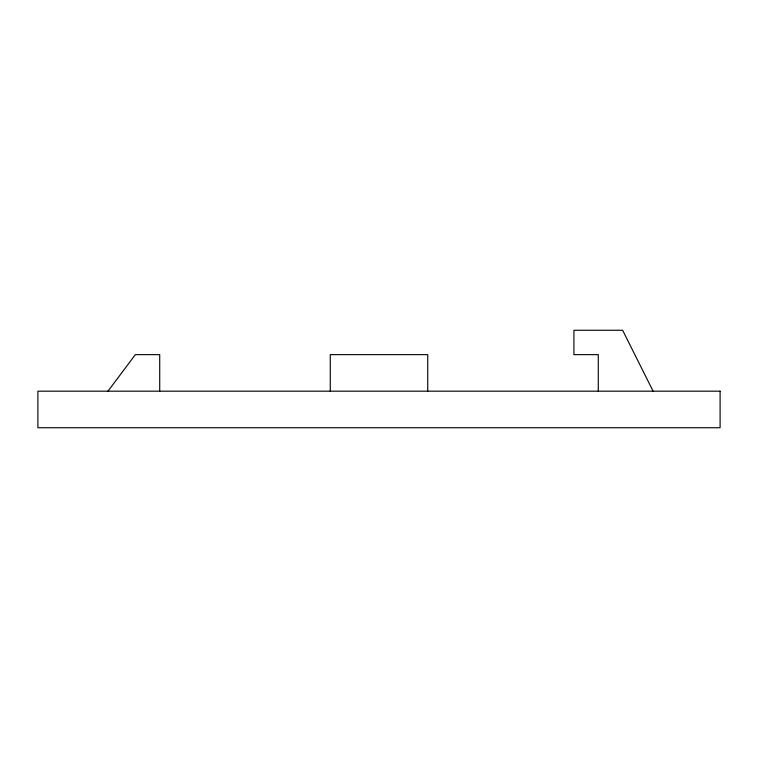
<?xml version="1.0" encoding="UTF-8"?>
<svg xmlns="http://www.w3.org/2000/svg" width="758" height="758" viewBox="0 0 758 758"><rect width="100%" height="100%" fill="white"/><g stroke="black" fill="none" stroke-linecap="round" stroke-linejoin="round"><path stroke-width="1.14" d="M107.949 391.185L135.36 354.64L159.72 354.64L159.72 391.185M653.102 391.185L622.64 330.27L573.91 330.27L573.91 354.64L598.28 354.64L598.28 391.185M427.73 391.185L427.73 354.64L330.27 354.64L330.27 391.185M720.1 391.185L37.9 391.185L37.9 427.73L720.1 427.73L720.1 391.185"/></g></svg>
